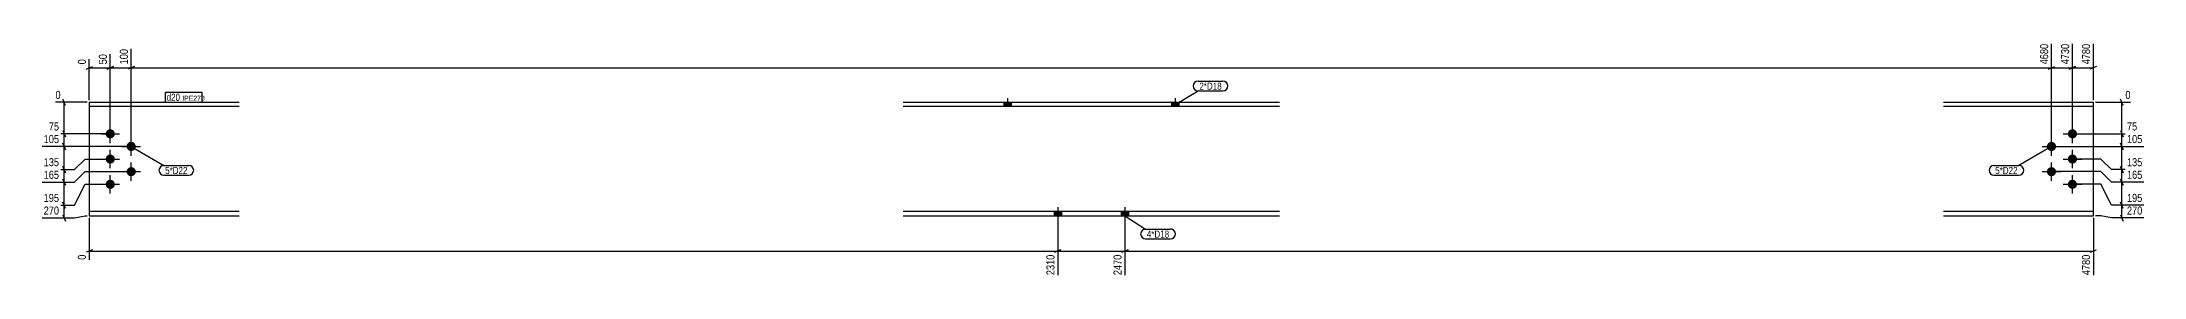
# Model space of a CAD drawing. Header units: millimetres. Extents: x 15 to 16571, y 11 to 569.
# Drawn here: x 15 to 5028, y 11 to 569 of the extents above; entities that cross this region are included whole.
import ezdxf

# ---------------------------------------------------------------- set-up
doc = ezdxf.new("R2010")
doc.units = ezdxf.units.MM
for name, color, linetype in [('MÅLSÆTNING', 7, 'Continuous'), ('STÅL', 7, 'Continuous'), ('TEKST', 7, 'Continuous')]:
    doc.layers.add(name, color=color, linetype=linetype)
doc.styles.add('Arial Narrow', font='ARIALN.TTF', dxfattribs={"height": 0.2})

msp = doc.modelspace()

# ---------------------------------------------------------------- hatches: boundary and pattern name
at = {"layer": 'STÅL', "linetype": 'Continuous'}
for points in [[(2308.3, 415.9), (2326.3, 415.9), (2326.3, 426.1), (2308.3, 426.1)], [(2708.3, 415.9), (2726.3, 415.9), (2726.3, 426.1), (2708.3, 426.1)], [(166.3, 351.1, -1), (188.3, 351.1, -1)], [(4846.3, 351.1, -1), (4868.3, 351.1, -1)], [(166.3, 291.1, -1), (188.3, 291.1, -1)], [(216.3, 321.1, -1), (238.3, 321.1, -1)], [(4796.3, 321.1, -1), (4818.3, 321.1, -1)], [(4846.3, 291.1, -1), (4868.3, 291.1, -1)], [(216.3, 261.1, -1), (238.3, 261.1, -1)], [(4796.3, 261.1, -1), (4818.3, 261.1, -1)], [(166.3, 231.1, -1), (188.3, 231.1, -1)], [(4846.3, 231.1, -1), (4868.3, 231.1, -1)], [(2446.3, 166.3), (2428.3, 166.3), (2428.3, 156.1), (2446.3, 156.1)], [(2446.3, 166.3), (2428.3, 166.3), (2428.3, 156.1), (2446.3, 156.1)], [(2606.3, 166.3), (2588.3, 166.3), (2588.3, 156.1), (2606.3, 156.1)], [(2606.3, 166.3), (2588.3, 166.3), (2588.3, 156.1), (2606.3, 156.1)]]:
    msp.add_hatch(color=3, dxfattribs=at).paths.add_polyline_path(points)

# ---------------------------------------------------------------- linework, layer by layer
at = {"layer": 'MÅLSÆTNING', "color": 7, "linetype": 'Continuous'}
for p, q in [((227.3, 326.1), (227.3, 552.9)), ((227.3, 326.1), (227.3, 552.9)), ((4807.3, 326.1), (4807.3, 565)), ((4857.3, 356.1), (4857.3, 565)), ((4907.3, 431.1), (4907.3, 565)), ((119.8, 504.8), (134.8, 510.8)), ((127.3, 431.1), (127.3, 528.5)), ((169.8, 504.8), (184.8, 510.8)), ((177.3, 356.1), (177.3, 540.7)), ((177.3, 507.8), (227.3, 507.8)), ((234.8, 510.8), (219.8, 504.8)), ((234.8, 510.8), (219.8, 504.8)), ((4799.8, 504.8), (4814.8, 510.8)), ((4849.8, 504.8), (4864.8, 510.8)), ((4857.3, 507.8), (4907.3, 507.8)), ((4914.8, 510.8), (4899.8, 504.8)), ((122.3, 426.1), (46.7, 426.1)), ((70.3, 418.6), (64.3, 433.6)), ((67.3, 351.1), (67.3, 426.1)), ((4912.3, 426.1), (4995.8, 426.1)), ((4978.1, 418.6), (4972.1, 433.6)), ((4975.1, 351.1), (4975.1, 426.1)), ((172.3, 351.1), (27.2, 351.1)), ((172.3, 351.1), (27.2, 351.1)), ((64.3, 358.6), (70.3, 343.6)), ((64.3, 358.6), (70.3, 343.6)), ((67.3, 321.1), (67.3, 351.1)), ((4862.3, 351.1), (5015.3, 351.1)), ((4862.3, 351.1), (5015.3, 351.1)), ((4972.1, 358.6), (4978.1, 343.6)), ((4972.1, 358.6), (4978.1, 343.6)), ((4975.1, 321.1), (4975.1, 351.1)), ((222.3, 321.1), (15, 321.1)), ((222.3, 321.1), (15, 321.1)), ((70.3, 313.6), (64.3, 328.6)), ((64.3, 328.6), (70.3, 313.6)), ((67.3, 266.1), (67.3, 321.1)), ((4812.3, 321.1), (5027.5, 321.1)), ((4812.3, 321.1), (5027.5, 321.1)), ((4978.1, 313.6), (4972.1, 328.6)), ((4972.1, 328.6), (4978.1, 313.6)), ((4975.1, 266.1), (4975.1, 321.1)), ((15, 266.1), (92.3, 266.1)), ((15, 266.1), (92.3, 266.1)), ((70.3, 258.6), (64.3, 273.6)), ((64.3, 273.6), (70.3, 258.6)), ((67.3, 236.1), (67.3, 266.1)), ((92.3, 266.1), (117.3, 291.1)), ((92.3, 266.1), (117.3, 291.1)), ((92.3, 236.1), (117.3, 261.1)), ((92.3, 236.1), (117.3, 261.1)), ((117.3, 291.1), (172.3, 291.1)), ((117.3, 291.1), (172.3, 291.1)), ((117.3, 261.1), (222.3, 261.1)), ((117.3, 261.1), (222.3, 261.1)), ((4925.1, 261.1), (4812.3, 261.1)), ((4925.1, 261.1), (4812.3, 261.1)), ((4925.1, 291.1), (4862.3, 291.1)), ((4925.1, 291.1), (4862.3, 291.1)), ((4950.1, 266.1), (4925.1, 291.1)), ((4950.1, 266.1), (4925.1, 291.1)), ((4950.1, 236.1), (4925.1, 261.1)), ((4950.1, 236.1), (4925.1, 261.1)), ((5027.5, 266.1), (4950.1, 266.1)), ((5027.5, 266.1), (4950.1, 266.1)), ((4978.1, 258.6), (4972.1, 273.6)), ((4972.1, 273.6), (4978.1, 258.6)), ((15, 236.1), (92.3, 236.1)), ((15, 236.1), (92.3, 236.1)), ((70.3, 228.6), (64.3, 243.6)), ((64.3, 243.6), (70.3, 228.6)), ((67.3, 181.1), (67.3, 236.1)), ((92.3, 181.1), (117.3, 231.1)), ((92.3, 181.1), (117.3, 231.1)), ((117.3, 231.1), (172.3, 231.1)), ((117.3, 231.1), (172.3, 231.1)), ((4925.1, 231.1), (4862.3, 231.1)), ((4925.1, 231.1), (4862.3, 231.1)), ((4950.1, 181.1), (4925.1, 231.1)), ((4950.1, 181.1), (4925.1, 231.1)), ((15, 181.1), (92.3, 181.1)), ((15, 181.1), (92.3, 181.1)), ((15, 151.1), (92.3, 151.1)), ((70.3, 173.6), (64.3, 188.6)), ((70.3, 173.6), (64.3, 188.6)), ((64.3, 158.6), (70.3, 143.6)), ((67.3, 151.1), (67.3, 181.1)), ((92.3, 151.1), (117.3, 156.1)), ((117.3, 156.1), (122.3, 156.1)), ((127.3, 151.1), (127.3, 51.6)), ((4907.3, 151.1), (4907.3, 15)), ((4925.1, 156.1), (4912.3, 156.1)), ((4950.1, 151.1), (4925.1, 156.1)), ((5027.5, 181.1), (4950.1, 181.1)), ((5027.5, 151.1), (4950.1, 151.1)), ((4978.1, 173.6), (4972.1, 188.6)), ((4972.1, 158.6), (4978.1, 143.6)), ((4975.1, 151.1), (4975.1, 181.1)), ((2437.3, 123.7), (2437.3, 15)), ((2597.3, 123.7), (2597.3, 15)), ((2597.3, 123.7), (2597.3, 15)), ((134.8, 75.3), (119.8, 69.3)), ((127.3, 72.3), (2437.3, 72.3)), ((2429.8, 69.3), (2444.8, 75.3)), ((2604.8, 75.3), (2589.8, 69.3)), ((2589.8, 69.3), (2604.8, 75.3)), ((2597.3, 72.3), (4907.3, 72.3)), ((4899.8, 69.3), (4914.8, 75.3))]:
    msp.add_line(p, q, dxfattribs=at)
at = {"layer": 'STÅL', "color": 2, "linetype": 'Continuous'}
for p, q in [((127.3, 426.1), (127.3, 156.1)), ((127.3, 426.1), (484.7, 426.1)), ((484.7, 415.9), (127.3, 415.9)), ((2068.3, 426.1), (2965.9, 426.1)), ((2965.9, 415.9), (2068.3, 415.9)), ((4550, 426.1), (4907.3, 426.1)), ((4907.3, 415.9), (4550, 415.9)), ((4907.3, 156.1), (4907.3, 426.1)), ((484.7, 166.3), (127.3, 166.3)), ((127.3, 156.1), (484.7, 156.1)), ((2965.9, 166.3), (2068.3, 166.3)), ((2068.3, 156.1), (2965.9, 156.1)), ((4907.3, 166.3), (4550, 166.3)), ((4550, 156.1), (4907.3, 156.1))]:
    msp.add_line(p, q, dxfattribs=at)
at = {"layer": 'STÅL', "color": 3, "linetype": 'Continuous'}
for p, q in [((2308.3, 426.1), (2308.3, 415.9)), ((2317.3, 436.1), (2317.3, 415.9)), ((2326.3, 426.1), (2326.3, 415.9)), ((2708.3, 426.1), (2708.3, 415.9)), ((2717.3, 436.1), (2717.3, 415.9)), ((2726.3, 426.1), (2726.3, 415.9)), ((155.3, 351.1), (199.3, 351.1)), ((177.3, 329.1), (177.3, 373.1)), ((4835.3, 351.1), (4879.3, 351.1)), ((4857.3, 329.1), (4857.3, 373.1)), ((177.3, 269.1), (177.3, 313.1)), ((205.3, 321.1), (249.3, 321.1)), ((227.3, 299.1), (227.3, 343.1)), ((4785.3, 321.1), (4829.3, 321.1)), ((4807.3, 299.1), (4807.3, 343.1)), ((4857.3, 269.1), (4857.3, 313.1)), ((155.3, 291.1), (199.3, 291.1)), ((177.3, 209.1), (177.3, 253.1)), ((205.3, 261.1), (249.3, 261.1)), ((227.3, 239.1), (227.3, 283.1)), ((4785.3, 261.1), (4829.3, 261.1)), ((4807.3, 239.1), (4807.3, 283.1)), ((4835.3, 291.1), (4879.3, 291.1)), ((4857.3, 209.1), (4857.3, 253.1)), ((155.3, 231.1), (199.3, 231.1)), ((4835.3, 231.1), (4879.3, 231.1)), ((2428.3, 166.3), (2428.3, 156.1)), ((2428.3, 166.3), (2428.3, 156.1)), ((2437.3, 176.3), (2437.3, 111.3)), ((2437.3, 176.3), (2437.3, 111.3)), ((2446.3, 166.3), (2446.3, 156.1)), ((2446.3, 166.3), (2446.3, 156.1)), ((2588.3, 166.3), (2588.3, 156.1)), ((2588.3, 166.3), (2588.3, 156.1)), ((2597.3, 176.3), (2597.3, 111.3)), ((2597.3, 176.3), (2597.3, 111.3)), ((2606.3, 166.3), (2606.3, 156.1)), ((2606.3, 166.3), (2606.3, 156.1))]:
    msp.add_line(p, q, dxfattribs=at)

# ---------------------------------------------------------------- wipeouts: each hides what was drawn before it
at = {"color": 0}
for points in [[(2828.3, 456.1), (2828.3, 473.6), (2775, 473.6), (2775, 456.1)], [(361.6, 255.6), (361.6, 273.1), (308.3, 273.1), (308.3, 255.6)], [(4726.4, 255.6), (4726.4, 273.1), (4673.1, 273.1), (4673.1, 255.6)], [(2703, 104.2), (2703, 121.7), (2649.7, 121.7), (2649.7, 104.2)]]:
    msp.add_wipeout(points, dxfattribs=at).dxf.layer = 'TEKST'

# ---------------------------------------------------------------- next in the draw order: wipeouts: each hides what was drawn before it
at = {"color": 0, "linetype": 'Continuous'}
for points in [[(4903.3, 569), (4875.3, 569), (4875.3, 512.3), (4903.3, 512.3)], [(62.8, 430.1), (62.8, 458.1), (42.7, 458.1), (42.7, 430.1)], [(4999.8, 430.1), (4999.8, 458.1), (4979.6, 458.1), (4979.6, 430.1)], [(59.2, 355.1), (59.2, 383.1), (26.8, 383.1), (26.8, 355.1)], [(5015.7, 355.1), (5015.7, 383.1), (4983.3, 383.1), (4983.3, 355.1)], [(59.2, 270.1), (59.2, 298.1), (14.6, 298.1), (14.6, 270.1)], [(59.2, 185.1), (59.2, 213.1), (14.6, 213.1), (14.6, 185.1)], [(5027.9, 185.1), (5027.9, 213.1), (4983.3, 213.1), (4983.3, 185.1)], [(123.3, 67.7), (95.3, 67.7), (95.3, 47.6), (123.3, 47.6)], [(2433.3, 67.7), (2405.3, 67.7), (2405.3, 11), (2433.3, 11)], [(4903.3, 67.7), (4875.3, 67.7), (4875.3, 11), (4903.3, 11)]]:
    msp.add_wipeout(points, dxfattribs=at).dxf.layer = 'MÅLSÆTNING'
at = {"color": 0}
for points in [[(2828.3, 456.1), (2828.3, 473.6), (2775, 473.6), (2775, 456.1)], [(343.8, 429.6), (343.8, 447.1), (311.8, 447.1), (311.8, 429.6)], [(361.6, 255.6), (361.6, 273.1), (308.3, 273.1), (308.3, 255.6)], [(4726.4, 255.6), (4726.4, 273.1), (4673.1, 273.1), (4673.1, 255.6)], [(2703, 104.2), (2703, 121.7), (2649.7, 121.7), (2649.7, 104.2)]]:
    msp.add_wipeout(points, dxfattribs=at).dxf.layer = 'TEKST'

# ---------------------------------------------------------------- next in the draw order: linework, layer by layer
at = {"layer": 'MÅLSÆTNING', "color": 7, "linetype": 'Continuous'}
for p, q in [((4857.3, 356.1), (4857.3, 565)), ((4807.3, 507.8), (4857.3, 507.8)), ((4864.8, 510.8), (4849.8, 504.8)), ((4975.1, 236.1), (4975.1, 266.1)), ((5027.5, 236.1), (4950.1, 236.1)), ((5027.5, 236.1), (4950.1, 236.1)), ((4978.1, 228.6), (4972.1, 243.6)), ((4972.1, 243.6), (4978.1, 228.6)), ((2437.3, 123.7), (2437.3, 15)), ((2444.8, 75.3), (2429.8, 69.3)), ((2437.3, 72.3), (2597.3, 72.3))]:
    msp.add_line(p, q, dxfattribs=at)
at = {"layer": 'TEKST', "color": 7, "linetype": 'Continuous'}
for p, q in [((2717.3, 421), (2772, 453.1)), ((2772, 476.6), (2831.3, 476.6)), ((2772, 453.1), (2831.3, 453.1)), ((227.3, 321.1), (305.3, 276.1)), ((4807.3, 321.1), (4729.4, 276.1)), ((305.3, 276.1), (364.6, 276.1)), ((305.3, 252.6), (364.6, 252.6)), ((4670.1, 276.1), (4729.4, 276.1)), ((4670.1, 252.6), (4729.4, 252.6)), ((2597.3, 156.2), (2646.7, 124.7)), ((2646.7, 124.7), (2706, 124.7)), ((2646.7, 101.2), (2706, 101.2))]:
    msp.add_line(p, q, dxfattribs=at)
for centre, radius, start, end in [((2772, 464.8), 11.8, 90, 270), ((2831.3, 464.8), 11.8, 270, 90), ((305.3, 264.4), 11.7, 90, 270), ((364.6, 264.4), 11.7, 270, 90), ((4670.1, 264.4), 11.7, 90, 270), ((4729.4, 264.4), 11.7, 270, 90), ((2646.7, 113), 11.8, 90, 270), ((2706, 113), 11.8, 270, 90)]:
    msp.add_arc(centre, radius, start, end, dxfattribs=at)

# ---------------------------------------------------------------- next in the draw order: texts
at = {"layer": 'MÅLSÆTNING', "color": 3, "linetype": 'Continuous', "style": 'Arial Narrow'}
for s, height, p in [('4780', 19.09, (4899.3, 516.3)), ('0', 19.1, (119.3, 51.6)), ('2310', 19.09, (2429.3, 15)), ('4780', 19.09, (4899.3, 15))]:
    msp.add_text(s, height=height, rotation=90.0002, dxfattribs=at).set_placement(p)
for s, height, p in [('0', 19.1, (46.7, 434.1)), ('0', 19.1, (4983.6, 434.1)), ('75', 19.09, (30.8, 359.1)), ('75', 19.09, (4987.3, 359.1)), ('135', 19.09, (18.6, 274.1))]:
    msp.add_text(s, height=height, dxfattribs=at).set_placement(p)
at = {"layer": 'TEKST', "color": 3, "style": 'Arial Narrow'}
for s, p in [('2*D18', (2775, 456.1)), ('5*D22', (308.3, 255.6)), ('5*D22', (4673.1, 255.6)), ('4*D18', (2649.7, 104.2))]:
    msp.add_text(s, height=16.7, dxfattribs=at).set_placement(p)

# ---------------------------------------------------------------- next in the draw order: wipeouts: each hides what was drawn before it
at = {"color": 0, "linetype": 'Continuous'}
for points in [[(59.2, 155.1), (59.2, 183.1), (14.6, 183.1), (14.6, 155.1)], [(5027.9, 155.1), (5027.9, 183.1), (4983.3, 183.1), (4983.3, 155.1)]]:
    msp.add_wipeout(points, dxfattribs=at).dxf.layer = 'MÅLSÆTNING'
at = {"color": 0}
msp.add_wipeout([(343.8, 429.6), (343.8, 447.1), (311.8, 447.1), (311.8, 429.6)], dxfattribs=at).dxf.layer = 'TEKST'

# ---------------------------------------------------------------- next in the draw order: linework, layer by layer
at = {"layer": 'MÅLSÆTNING', "color": 7, "linetype": 'Continuous'}
for p, q in [((4975.1, 181.1), (4975.1, 236.1)), ((5027.5, 181.1), (4950.1, 181.1)), ((4978.1, 173.6), (4972.1, 188.6))]:
    msp.add_line(p, q, dxfattribs=at)
at = {"layer": 'TEKST', "color": 7, "linetype": 'Continuous'}
msp.add_line((308.8, 426.6), (308.8, 450.1), dxfattribs=at)

# ---------------------------------------------------------------- next in the draw order: texts
at = {"layer": 'MÅLSÆTNING', "color": 3, "linetype": 'Continuous', "style": 'Arial Narrow'}
for s, p in [('195', (18.6, 189.1)), ('195', (4987.3, 189.1)), ('270', (18.6, 159.1)), ('270', (4987.3, 159.1))]:
    msp.add_text(s, height=19.09, dxfattribs=at).set_placement(p)

# ---------------------------------------------------------------- next in the draw order: wipeouts: each hides what was drawn before it
at = {"color": 0, "linetype": 'Continuous'}
for points in [[(4853.3, 569), (4825.3, 569), (4825.3, 512.3), (4853.3, 512.3)], [(59.2, 325.1), (59.2, 353.1), (14.6, 353.1), (14.6, 325.1)], [(5027.9, 325.1), (5027.9, 353.1), (4983.3, 353.1), (4983.3, 325.1)], [(59.2, 240.1), (59.2, 268.1), (14.6, 268.1), (14.6, 240.1)], [(5027.9, 270.1), (5027.9, 298.1), (4983.3, 298.1), (4983.3, 270.1)], [(2593.3, 67.7), (2565.3, 67.7), (2565.3, 11), (2593.3, 11)]]:
    msp.add_wipeout(points, dxfattribs=at).dxf.layer = 'MÅLSÆTNING'
at = {"color": 0}
msp.add_wipeout([(393.9, 429.6), (393.9, 442.1), (349, 442.1), (349, 429.6)], dxfattribs=at).dxf.layer = 'TEKST'

# ---------------------------------------------------------------- next in the draw order: linework, layer by layer
at = {"layer": 'MÅLSÆTNING', "color": 7, "linetype": 'Continuous'}
for p, q in [((4807.3, 326.1), (4807.3, 565)), ((227.3, 507.8), (4807.3, 507.8)), ((4799.8, 504.8), (4814.8, 510.8))]:
    msp.add_line(p, q, dxfattribs=at)

# ---------------------------------------------------------------- next in the draw order: texts
at = {"layer": 'MÅLSÆTNING', "color": 3, "linetype": 'Continuous', "style": 'Arial Narrow'}
for s, p in [('4730', (4849.3, 516.3)), ('2470', (2589.3, 15))]:
    msp.add_text(s, height=19.09, rotation=90.0002, dxfattribs=at).set_placement(p)
for s, p in [('105', (18.6, 329.1)), ('105', (4987.3, 329.1)), ('165', (18.6, 244.1)), ('135', (4987.3, 274.1))]:
    msp.add_text(s, height=19.09, dxfattribs=at).set_placement(p)

# ---------------------------------------------------------------- next in the draw order: wipeouts: each hides what was drawn before it
at = {"color": 0}
msp.add_wipeout([(393.9, 429.6), (393.9, 442.1), (349, 442.1), (349, 429.6)], dxfattribs=at).dxf.layer = 'TEKST'

# ---------------------------------------------------------------- next in the draw order: linework, layer by layer
at = {"layer": 'TEKST', "color": 7, "linetype": 'Continuous'}
for p, q in [((308.8, 450.1), (396.9, 450.1)), ((308.8, 426.6), (396.9, 426.6)), ((396.9, 426.6), (396.9, 450.1))]:
    msp.add_line(p, q, dxfattribs=at)

# ---------------------------------------------------------------- next in the draw order: texts
at = {"layer": 'TEKST', "color": 3, "style": 'Arial Narrow'}
for s, height, p in [('d20', 16.7, (311.8, 429.6)), ('IPE270', 11.93, (349, 429.6))]:
    msp.add_text(s, height=height, dxfattribs=at).set_placement(p)

# ---------------------------------------------------------------- next in the draw order: wipeouts: each hides what was drawn before it
at = {"color": 0, "linetype": 'Continuous'}
for points in [[(223.3, 556.9), (195.3, 556.9), (195.3, 512.3), (223.3, 512.3)], [(4803.3, 569), (4775.3, 569), (4775.3, 512.3), (4803.3, 512.3)], [(5027.9, 240.1), (5027.9, 268.1), (4983.3, 268.1), (4983.3, 240.1)]]:
    msp.add_wipeout(points, dxfattribs=at).dxf.layer = 'MÅLSÆTNING'

# ---------------------------------------------------------------- next in the draw order: linework, layer by layer
at = {"layer": 'MÅLSÆTNING', "color": 7, "linetype": 'Continuous'}
for p, q in [((127.3, 507.8), (177.3, 507.8)), ((184.8, 510.8), (169.8, 504.8)), ((177.3, 356.1), (177.3, 540.7))]:
    msp.add_line(p, q, dxfattribs=at)

# ---------------------------------------------------------------- next in the draw order: texts
at = {"layer": 'MÅLSÆTNING', "color": 3, "linetype": 'Continuous', "style": 'Arial Narrow'}
for s, p in [('100', (219.3, 516.3)), ('4680', (4799.3, 516.3))]:
    msp.add_text(s, height=19.09, rotation=90.0002, dxfattribs=at).set_placement(p)
msp.add_text('165', height=19.09, dxfattribs=at).set_placement((4987.3, 244.1))

# ---------------------------------------------------------------- next in the draw order: wipeouts: each hides what was drawn before it
at = {"color": 0, "linetype": 'Continuous'}
msp.add_wipeout([(173.3, 544.7), (145.3, 544.7), (145.3, 512.3), (173.3, 512.3)], dxfattribs=at).dxf.layer = 'MÅLSÆTNING'

# ---------------------------------------------------------------- next in the draw order: texts
at = {"layer": 'MÅLSÆTNING', "color": 3, "linetype": 'Continuous', "style": 'Arial Narrow'}
msp.add_text('50', height=19.09, rotation=90.0002, dxfattribs=at).set_placement((169.3, 516.3))

# ---------------------------------------------------------------- next in the draw order: wipeouts: each hides what was drawn before it
at = {"color": 0, "linetype": 'Continuous'}
msp.add_wipeout([(123.3, 532.5), (95.3, 532.5), (95.3, 512.3), (123.3, 512.3)], dxfattribs=at).dxf.layer = 'MÅLSÆTNING'

# ---------------------------------------------------------------- next in the draw order: texts
at = {"layer": 'MÅLSÆTNING', "color": 3, "linetype": 'Continuous', "style": 'Arial Narrow'}
msp.add_text('0', height=19.1, rotation=90.0002, dxfattribs=at).set_placement((119.3, 516.3))

doc.saveas('drawing.dxf')
